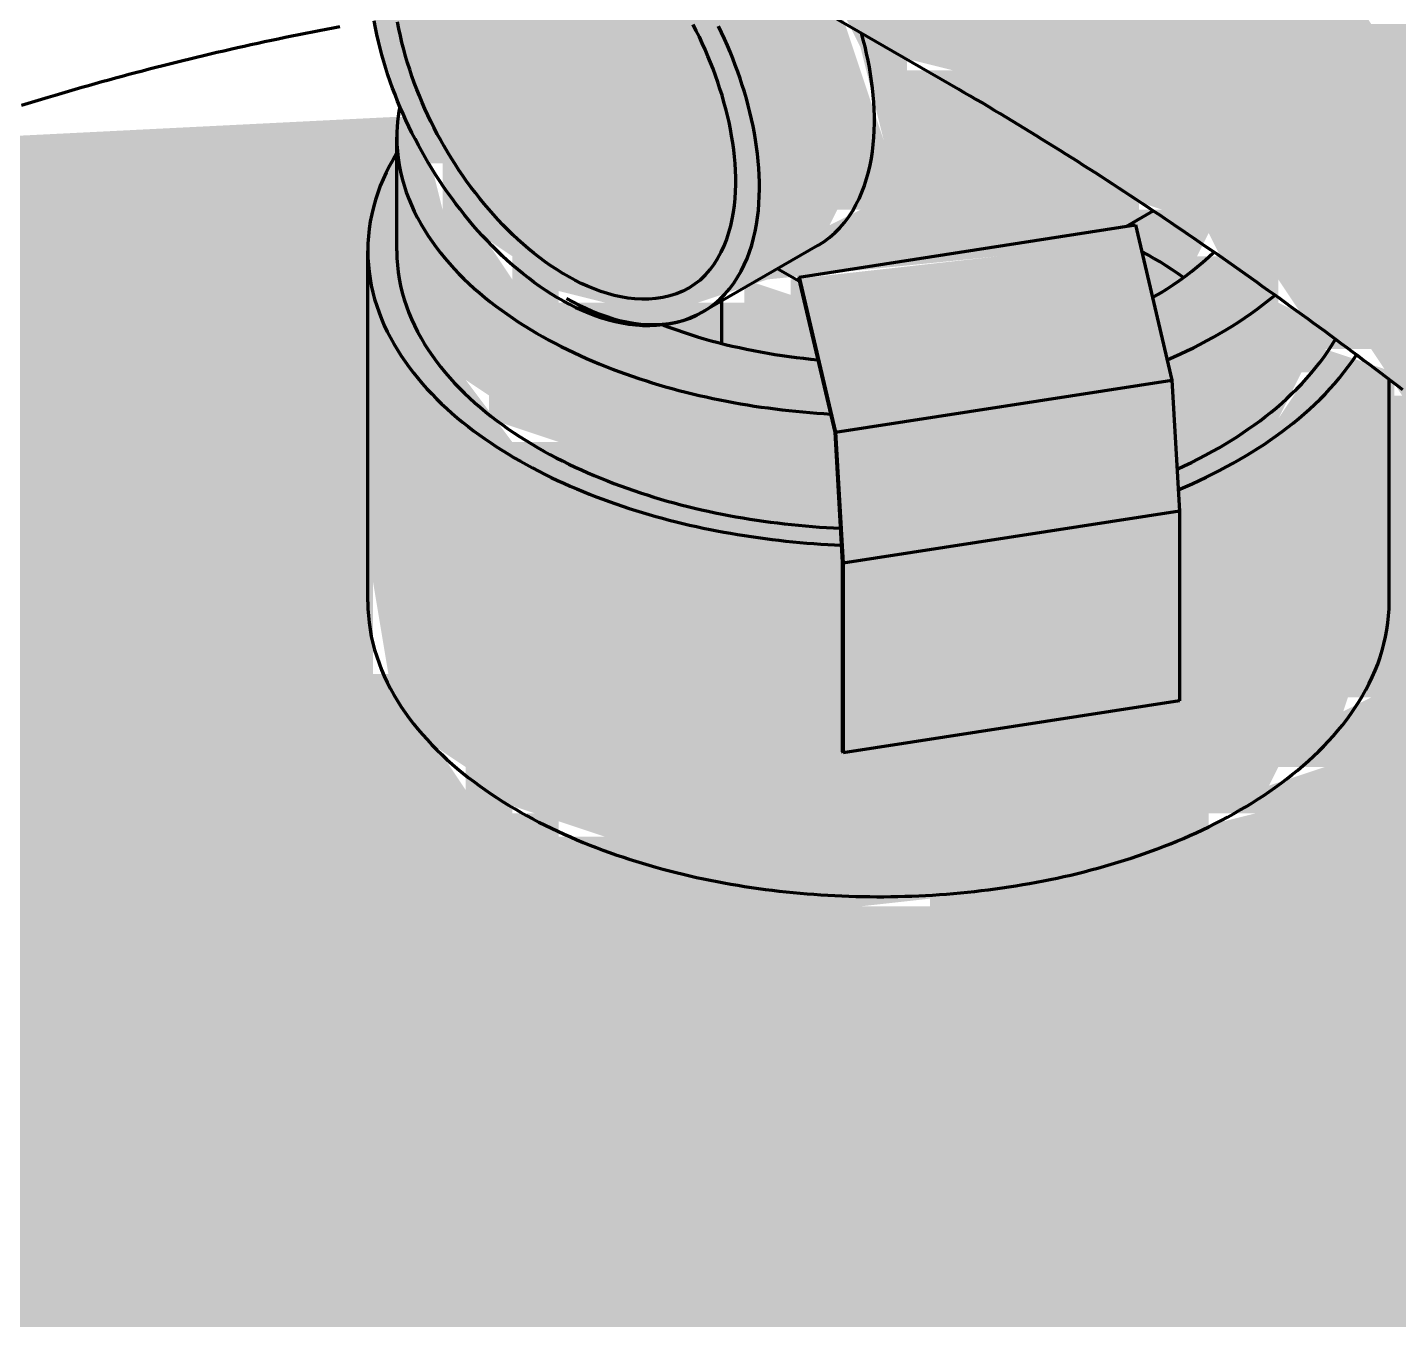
# Model space of a CAD drawing. Header units: millimetres. Extents: x 0 to 420, y 0 to 297.
# Drawn here: x 226.53 to 232.44, y 227.09 to 232.65 of the extents above; entities that cross this region are included whole.
import ezdxf

# ---------------------------------------------------------------- set-up
doc = ezdxf.new("R2010")
doc.units = ezdxf.units.MM
doc.layers.add('01-VISIBLE', color=7, linetype='CONTINUOUS', lineweight=70)
doc.layers.add('13-GRAFICA', color=30, linetype='CONTINUOUS', lineweight=18)

msp = doc.modelspace()

# ---------------------------------------------------------------- hatches: boundary and pattern name
at = {"layer": '13-GRAFICA', "true_color": 0xb21820}
h = msp.add_hatch(color=7, dxfattribs=at)
h.dxf.hatch_style = 1
h.paths.add_polyline_path([(222.2185, 228.7682), (222.2185, 233.9682), (222.1185, 233.9682), (222.1185, 234.6682), (222.0185, 234.6682), (222.0185, 234.9682), (221.8185, 235.0682), (221.7185, 235.4682), (221.4185, 235.6682), (221.4185, 235.8682), (221.2185, 235.9682), (221.2185, 236.1682), (220.9185, 236.3682), (220.8185, 236.7682), (220.6185, 236.8682), (220.6185, 237.0682), (220.5185, 237.0682), (220.5185, 237.2682), (220.4185, 237.2682), (220.4185, 237.6682), (220.3185, 237.6682), (220.3185, 237.9682), (220.4185, 237.9682), (220.5185, 238.3682), (220.6185, 238.3682), (220.8185, 238.6682), (221.2185, 238.6682), (221.2185, 238.7682), (222.0185, 238.6682), (222.0185, 238.5682), (222.2185, 238.5682), (222.2185, 238.4682), (222.5185, 238.4682), (222.5185, 238.3682), (222.7185, 238.3682), (222.7185, 238.2682), (222.9185, 238.2682), (222.9185, 238.1682), (223.1185, 238.1682), (223.1185, 238.0682), (223.7185, 237.8682), (223.8185, 237.6682), (224.2185, 237.5682), (224.3185, 237.3682), (224.9185, 237.1682), (225.0185, 236.9682), (225.6185, 236.7682), (225.7185, 236.5682), (226.1185, 236.4682), (226.2185, 236.2682), (226.8185, 236.0682), (226.9185, 235.8682), (227.1185, 235.8682), (227.1185, 235.7682), (227.5185, 235.6682), (227.6185, 235.4682), (228.2185, 235.2682), (228.3185, 235.0682), (228.7185, 234.9682), (228.8185, 234.7682), (229.4185, 234.5682), (229.5185, 234.3682), (229.7185, 234.3682), (229.7185, 234.2682), (230.1185, 234.1682), (230.2185, 233.9682), (230.8185, 233.7682), (230.9185, 233.5682), (231.3185, 233.4682), (231.4185, 233.2682), (231.6185, 233.2682), (231.7185, 233.0682), (232.1185, 232.9682), (232.3185, 232.6682), (232.5185, 232.6682), (232.6185, 232.4682), (232.8185, 232.4682), (233.0185, 232.1682), (233.2185, 232.1682), (233.4185, 231.8682), (233.6185, 231.8682), (234.0185, 231.3682), (234.2185, 231.3682), (234.8185, 230.6682), (235.0185, 230.6682), (235.0185, 230.5682), (235.8185, 229.8682), (235.8185, 229.6682), (236.4185, 229.1682), (236.4185, 228.9682), (236.8185, 228.6682), (236.8185, 228.4682), (237.0185, 228.3682), (237.0185, 228.1682), (237.2185, 228.0682), (237.2185, 227.8682), (237.3185, 227.8682), (237.3185, 227.7682), (237.5185, 227.6682), (237.5185, 227.4682), (237.7185, 227.3682), (237.7185, 227.1682), (237.8185, 227.1682), (237.8185, 226.9682), (237.9185, 226.9682), (237.9185, 226.7682), (238.0185, 226.7682), (238.1185, 225.7682), (238.2185, 225.7682), (238.2185, 215.5682), (237.9185, 215.3682), (237.9185, 213.1682), (237.5185, 213.0682), (237.4185, 212.8682), (237.0185, 212.7682), (237.0185, 212.6682), (236.7185, 212.5682), (236.7185, 212.4682), (236.4185, 212.4682), (236.4185, 215.0682), (236.6185, 215.1682), (236.6185, 215.3682), (236.7185, 215.3682), (236.8185, 215.6682), (236.9185, 215.6682), (236.9185, 225.9682), (236.8185, 225.9682), (236.8185, 226.2682), (236.7185, 226.2682), (236.5185, 226.8682), (236.4185, 226.8682), (236.3185, 227.1682), (236.0185, 227.3682), (236.0185, 227.5682), (235.9185, 227.5682), (235.8185, 227.8682), (235.5185, 228.0682), (235.5185, 228.2682), (235.1185, 228.5682), (235.1185, 228.7682), (235.0185, 228.7682), (233.9185, 229.9682), (233.7185, 229.9682), (233.2185, 230.5682), (233.0185, 230.5682), (232.7185, 230.9682), (232.5185, 230.9682), (232.3185, 231.2682), (232.1185, 231.2682), (231.9185, 231.5682), (231.7185, 231.5682), (231.6185, 231.7682), (231.4185, 231.7682), (231.4185, 231.8682), (231.1185, 231.9682), (231.0185, 232.1682), (230.8185, 232.1682), (230.8185, 232.2682), (230.6185, 232.2682), (230.5185, 232.4682), (230.1185, 232.5682), (230.0185, 232.7682), (229.4185, 232.9682), (229.3185, 233.1682), (228.7185, 233.3682), (228.6185, 233.5682), (228.4185, 233.5682), (228.4185, 233.6682), (228.2185, 233.6682), (228.1185, 233.8682), (227.5185, 234.0682), (227.4185, 234.2682), (226.8185, 234.4682), (226.7185, 234.6682), (226.1185, 234.8682), (226.0185, 235.0682), (225.8185, 235.0682), (225.8185, 235.1682), (225.6185, 235.1682), (225.5185, 235.3682), (224.9185, 235.5682), (224.8185, 235.7682), (224.2185, 235.9682), (224.1185, 236.1682), (223.5185, 236.3682), (223.4185, 236.5682), (223.0185, 236.6682), (222.9185, 236.8682), (222.7185, 236.8682), (222.7185, 236.9682), (222.5185, 236.9682), (222.5185, 237.0682), (221.9185, 237.2682), (221.9185, 237.1682), (222.1185, 237.0682), (222.1185, 236.8682), (222.4185, 236.6682), (222.4185, 236.4682), (222.6185, 236.3682), (222.6185, 236.1682), (222.9185, 235.9682), (222.9185, 235.7682), (223.0185, 235.7682), (223.0185, 235.5682), (223.1185, 235.5682), (223.1185, 235.3682), (223.2185, 235.3682), (223.2185, 235.0682), (223.3185, 235.0682), (223.3185, 234.6682), (223.4185, 234.6682), (223.4185, 229.7682), (223.3185, 229.7682), (222.7185, 229.0682), (222.5185, 229.0682), (222.3185, 228.7682)])
at = {"layer": '13-GRAFICA', "true_color": 0xffffff}
h = msp.add_hatch(color=7, dxfattribs=at)
h.dxf.hatch_style = 1
h.paths.add_polyline_path([(228.0185, 232.6682), (228.0185, 233.2682), (228.1185, 233.2682), (228.3185, 233.5682), (228.6185, 233.5682), (228.7185, 233.3682), (228.9185, 233.3682), (228.9185, 233.2682), (229.3185, 233.1682), (229.4185, 232.9682), (230.0185, 232.7682), (230.2185, 232.1682), (230.1185, 232.1682), (230.1185, 231.8682), (230.0185, 231.8682), (229.9185, 231.6682), (229.7185, 231.6682), (229.7185, 231.5682), (229.4185, 231.4682), (229.4185, 231.3682), (229.0185, 231.3682), (229.0185, 231.4682), (228.6185, 231.5682), (228.6185, 231.6682), (228.3185, 231.8682), (228.3185, 232.0682), (228.2185, 232.0682)])
at = {"layer": '13-GRAFICA', "true_color": 0xcba23e}
h = msp.add_hatch(color=7, dxfattribs=at)
h.dxf.hatch_style = 1
h.paths.add_polyline_path([(230.1185, 232.1682), (230.2185, 232.1682), (230.1185, 232.5682), (230.3185, 232.5682), (230.3185, 232.4682), (230.5185, 232.4682), (230.6185, 232.2682), (230.8185, 232.2682), (230.8185, 232.1682), (231.0185, 232.1682), (231.1185, 231.9682), (231.3185, 231.9682), (231.3185, 231.7682), (230.7185, 231.7682), (230.7185, 231.6682), (229.7185, 231.5682), (229.7185, 231.6682), (229.9185, 231.6682), (229.9185, 231.7682), (230.1185, 231.8682)])
at = {"layer": '13-GRAFICA', "true_color": 0xb21820}
h = msp.add_hatch(color=7, dxfattribs=at)
h.dxf.hatch_style = 1
h.paths.add_polyline_path([(221.1185, 227.5682), (221.6185, 227.9682), (221.6185, 228.1682), (221.7185, 228.1682), (222.5185, 229.0682), (222.7185, 229.0682), (222.7185, 229.1682), (222.8185, 229.1682), (223.7185, 230.1682), (223.9185, 230.1682), (225.0185, 231.3682), (225.2185, 231.3682), (225.8185, 232.0682), (226.1185, 232.0682), (226.1185, 232.1682), (228.1185, 232.2682), (228.1185, 231.9682), (228.0185, 231.9682), (228.0185, 229.8682), (228.1185, 229.8682), (228.1185, 229.6682), (228.2185, 229.6682), (228.4185, 229.3682), (228.6185, 229.3682), (228.6185, 229.2682), (228.8185, 229.2682), (228.8185, 229.1682), (229.0185, 229.1682), (229.0185, 229.0682), (229.3185, 229.0682), (229.3185, 228.9682), (230.1185, 228.9682), (230.1185, 228.8682), (230.4185, 228.8682), (230.4185, 228.9682), (231.0185, 228.9682), (231.0185, 229.0682), (231.4185, 229.0682), (231.4185, 229.1682), (231.8185, 229.2682), (231.8185, 229.3682), (232.1185, 229.4682), (232.1185, 229.6682), (232.3185, 229.7682), (232.3185, 230.0682), (232.4185, 230.0682), (232.4185, 231.0682), (232.5185, 231.0682), (232.5185, 230.9682), (232.7185, 230.9682), (233.0185, 230.5682), (233.2185, 230.5682), (233.7185, 229.9682), (233.9185, 229.9682), (233.9185, 229.8682), (235.1185, 228.7682), (235.1185, 228.5682), (235.2185, 228.5682), (235.2185, 228.4682), (235.5185, 228.2682), (235.5185, 228.0682), (235.8185, 227.8682), (235.8185, 227.6682), (235.9185, 227.6682), (236.0185, 227.3682), (236.3185, 227.1682), (236.3185, 226.9682), (236.5185, 226.8682), (236.5185, 226.6682), (236.6185, 226.6682), (236.6185, 226.4682), (236.7185, 226.4682), (236.7185, 226.2682), (236.8185, 226.2682), (236.8185, 225.9682), (236.9185, 225.9682), (236.9185, 221.1682), (236.6185, 221.0682), (236.6185, 220.9682), (236.3185, 220.9682), (236.3185, 220.8682), (236.1185, 220.8682), (236.1185, 220.7682), (235.9185, 220.7682), (235.9185, 220.6682), (235.7185, 220.6682), (235.7185, 220.5682), (235.4185, 220.5682), (235.4185, 220.4682), (235.2185, 220.4682), (235.2185, 220.3682), (234.5185, 220.2682), (234.5185, 220.1682), (234.2185, 220.1682), (234.2185, 220.0682), (233.8185, 220.0682), (233.8185, 219.9682), (233.4185, 219.9682), (233.4185, 219.8682), (233.0185, 219.8682), (233.0185, 219.7682), (231.1185, 219.6682), (231.1185, 219.5682), (228.1185, 219.6682), (228.1185, 219.7682), (226.5185, 219.9682), (226.5185, 220.0682), (226.1185, 220.0682), (226.1185, 220.1682), (225.8185, 220.1682), (225.8185, 220.2682), (224.9185, 220.4682), (224.9185, 220.5682), (224.4185, 220.6682), (224.4185, 220.7682), (223.8185, 220.9682), (223.7185, 221.1682), (223.1185, 221.3682), (223.0185, 221.5682), (222.6185, 221.6682), (222.6185, 221.7682), (221.4185, 222.8682), (221.4185, 223.0682), (221.2185, 223.1682), (221.2185, 223.3682), (221.1185, 223.3682), (221.1185, 223.5682), (221.0185, 223.5682), (221.0185, 223.7682), (220.9185, 223.7682), (220.9185, 223.9682), (220.8185, 223.9682), (220.8185, 224.1682), (220.7185, 224.1682), (220.7185, 224.3682), (220.6185, 224.3682), (220.6185, 224.7682), (220.5185, 224.7682), (220.5185, 226.1682), (220.6185, 226.1682), (220.6185, 226.4682), (220.7185, 226.4682), (220.8185, 227.1682), (221.0185, 227.2682)])
at = {"layer": '13-GRAFICA', "true_color": 0xcba23e}
h = msp.add_hatch(color=7, dxfattribs=at)
h.dxf.hatch_style = 1
h.paths.add_polyline_path([(228.5185, 231.0682), (228.2185, 231.2682), (228.2185, 231.4682), (228.1185, 231.4682), (228.1185, 232.2682), (228.2185, 232.2682), (228.3185, 231.8682), (228.4185, 231.8682), (228.6185, 231.5682), (228.8185, 231.5682), (228.8185, 231.4682), (229.0185, 231.4682), (229.0185, 231.3682), (229.4185, 231.3682), (229.4185, 231.2682), (229.9185, 231.2682), (229.9185, 231.0682), (230.0185, 231.0682), (230.0185, 230.4682), (229.8185, 230.4682), (229.8185, 230.5682), (229.3185, 230.5682), (229.3185, 230.6682), (229.0185, 230.6682), (229.0185, 230.7682), (228.8185, 230.7682), (228.8185, 230.8682), (228.5185, 230.9682)])
at = {"layer": '13-GRAFICA', "true_color": 0xb21820}
h = msp.add_hatch(color=7, dxfattribs=at)
h.dxf.hatch_style = 1
h.paths.add_polyline_path([(228.0185, 231.9682), (228.1185, 231.9682), (228.1185, 231.4682), (228.2185, 231.4682), (228.2185, 231.2682), (228.3185, 231.2682), (228.6185, 230.8682), (228.8185, 230.8682), (228.8185, 230.7682), (229.0185, 230.7682), (229.0185, 230.6682), (229.3185, 230.6682), (229.3185, 230.5682), (229.8185, 230.5682), (229.8185, 230.4682), (230.0185, 230.4682), (230.0185, 229.5682), (230.6185, 229.5682), (230.6185, 229.6682), (231.3185, 229.6682), (231.3185, 229.7682), (231.5185, 229.7682), (231.5185, 230.7682), (231.6185, 230.7682), (231.7185, 230.9682), (231.9185, 230.9682), (232.1185, 231.2682), (232.4185, 231.1682), (232.4185, 230.0682), (232.3185, 230.0682), (232.3185, 229.7682), (232.2185, 229.7682), (232.1185, 229.4682), (231.9185, 229.4682), (231.8185, 229.2682), (231.6185, 229.2682), (231.6185, 229.1682), (231.4185, 229.1682), (231.4185, 229.0682), (231.0185, 229.0682), (231.0185, 228.9682), (230.1185, 228.8682), (230.1185, 228.9682), (229.3185, 228.9682), (229.3185, 229.0682), (229.0185, 229.0682), (229.0185, 229.1682), (228.4185, 229.3682), (228.4185, 229.4682), (228.1185, 229.6682), (228.0185, 230.2682)])
h = msp.add_hatch(color=7, dxfattribs=at)
h.dxf.hatch_style = 1
h.paths.add_polyline_path([(231.6185, 231.7682), (231.5185, 231.5682), (231.3185, 231.5682), (231.3185, 231.8682), (231.4185, 231.8682), (231.4185, 231.7682)])
at = {"layer": '13-GRAFICA', "true_color": 0xc81e2d}
h = msp.add_hatch(color=7, dxfattribs=at)
h.dxf.hatch_style = 1
h.paths.add_polyline_path([(230.0185, 229.5682), (230.0185, 231.0682), (229.9185, 231.0682), (229.9185, 231.4682), (229.8185, 231.4682), (229.8185, 231.5682), (230.7185, 231.6682), (230.7185, 231.7682), (231.3185, 231.7682), (231.3185, 231.5682), (231.4185, 231.5682), (231.4185, 230.9682), (231.5185, 230.9682), (231.5185, 229.7682), (231.3185, 229.7682), (231.3185, 229.6682), (230.6185, 229.6682), (230.6185, 229.5682)])
at = {"layer": '13-GRAFICA', "true_color": 0xcba23e}
h = msp.add_hatch(color=7, dxfattribs=at)
h.dxf.hatch_style = 1
h.paths.add_polyline_path([(231.4185, 231.5682), (231.5185, 231.5682), (231.5185, 231.6682), (231.7185, 231.6682), (231.7185, 231.5682), (231.9185, 231.5682), (231.9185, 231.4682), (232.1185, 231.3682), (232.1185, 231.1682), (232.0185, 231.1682), (231.9185, 230.9682), (231.7185, 230.9682), (231.6185, 230.7682), (231.5185, 230.7682), (231.5185, 230.9682), (231.4185, 230.9682)])
at = {"layer": '13-GRAFICA', "true_color": 0xb21820}
h = msp.add_hatch(color=7, dxfattribs=at)
h.dxf.hatch_style = 1
h.paths.add_polyline_path([(229.6185, 231.4682), (229.6185, 231.5682), (229.9185, 231.4682), (229.9185, 231.2682), (229.4185, 231.2682), (229.4185, 231.4682)])

# ---------------------------------------------------------------- linework, layer by layer
at = {"layer": '01-VISIBLE'}
for p, q in [((222.8536, 236.8263), (230.5399, 232.3886)), ((228.1212, 231.6906), (228.1212, 232.1805)), ((231.2637, 231.7966), (231.38, 231.8637)), ((229.8539, 231.5785), (231.3028, 231.8026)), ((231.3028, 231.8026), (231.4604, 231.1345)), ((227.9962, 230.1801), (227.9962, 231.6906)), ((229.9352, 231.7141), (229.4402, 231.4283)), ((229.7625, 231.6144), (229.8558, 231.5605)), ((229.8525, 231.5748), (229.8539, 231.5785)), ((230.0092, 230.9104), (229.8525, 231.5748)), ((229.8539, 231.5785), (230.0115, 230.9104)), ((229.5212, 231.2923), (229.5212, 231.4751)), ((230.0115, 230.9104), (231.4604, 231.1345)), ((231.4604, 231.1345), (231.493, 230.5702)), ((232.3962, 230.1801), (232.3962, 231.1376)), ((230.0416, 230.3508), (230.0092, 230.9104)), ((230.0115, 230.9104), (230.0441, 230.3461)), ((231.493, 230.5702), (230.0441, 230.3461)), ((231.493, 230.5702), (231.493, 229.7529)), ((230.0416, 229.5343), (230.0416, 230.3508)), ((230.0441, 230.3461), (230.0441, 229.5287)), ((231.493, 229.7529), (230.0441, 229.5287)), ((230.0441, 229.5287), (230.0416, 229.5343))]:
    msp.add_line(p, q, dxfattribs=at)
for points in [[(229.4402, 231.4283), (229.4137, 231.4142), (229.3863, 231.402), (229.3582, 231.3917), (229.3294, 231.3832), (229.3001, 231.3767), (229.2704, 231.372), (229.2406, 231.3692), (229.2106, 231.368), (229.1806, 231.3686), (229.1506, 231.3707), (229.1209, 231.3742), (229.0913, 231.3792), (229.0619, 231.3855), (229.0329, 231.393), (229.0041, 231.4017), (228.9758, 231.4114), (228.9477, 231.4222), (228.9201, 231.4339), (228.8928, 231.4464), (228.866, 231.4598), (228.8395, 231.474), (228.8135, 231.4889), (228.7879, 231.5045), (228.7626, 231.5207), (228.7378, 231.5376), (228.7134, 231.555), (228.6893, 231.573), (228.6657, 231.5915), (228.6425, 231.6105), (228.6196, 231.6299), (228.5972, 231.6499), (228.5751, 231.6702), (228.5535, 231.691), (228.5322, 231.7121), (228.5113, 231.7337), (228.4908, 231.7556), (228.4706, 231.7778), (228.4509, 231.8004), (228.4315, 231.8233), (228.4125, 231.8465), (228.3939, 231.8701), (228.3756, 231.8939), (228.3577, 231.918), (228.3402, 231.9424), (228.3231, 231.967), (228.3064, 231.9919), (228.29, 232.0171), (228.274, 232.0425), (228.2584, 232.0681), (228.2433, 232.094), (228.2284, 232.1201), (228.214, 232.1464), (228.2, 232.173), (228.1864, 232.1997), (228.1732, 232.2267), (228.1604, 232.2538), (228.1481, 232.2811), (228.1361, 232.3087), (228.1246, 232.3364), (228.1136, 232.3643), (228.1029, 232.3924), (228.0928, 232.4206), (228.0831, 232.449), (228.0739, 232.4776), (228.0652, 232.5063), (228.057, 232.5352), (228.0493, 232.5642), (228.0422, 232.5933), (228.0356, 232.6226), (228.0296, 232.652), (228.0241, 232.6815)], [(229.3802, 231.5322), (229.3534, 231.5182), (229.3255, 231.5066), (229.2967, 231.4973), (229.2673, 231.4904), (229.2374, 231.4857), (229.2073, 231.4833), (229.1771, 231.4829), (229.1469, 231.4844), (229.1168, 231.4878), (229.087, 231.4928), (229.0575, 231.4993), (229.0283, 231.5073), (228.9995, 231.5165), (228.9712, 231.527), (228.9432, 231.5386), (228.9157, 231.5512), (228.8887, 231.5647), (228.8621, 231.5791), (228.836, 231.5943), (228.8103, 231.6103), (228.7851, 231.627), (228.7604, 231.6444), (228.7361, 231.6624), (228.7122, 231.681), (228.6888, 231.7001), (228.6658, 231.7198), (228.6433, 231.74), (228.6212, 231.7606), (228.5996, 231.7817), (228.5783, 231.8033), (228.5575, 231.8252), (228.5371, 231.8475), (228.5172, 231.8703), (228.4976, 231.8933), (228.4785, 231.9167), (228.4598, 231.9405), (228.4415, 231.9646), (228.4236, 231.989), (228.4062, 232.0137), (228.3891, 232.0386), (228.3725, 232.0639), (228.3563, 232.0895), (228.3405, 232.1153), (228.3252, 232.1413), (228.3103, 232.1676), (228.2958, 232.1942), (228.2818, 232.221), (228.2683, 232.248), (228.2551, 232.2752), (228.2425, 232.3027), (228.2303, 232.3304), (228.2186, 232.3583), (228.2074, 232.3864), (228.1966, 232.4146), (228.1864, 232.4431), (228.1768, 232.4717), (228.1676, 232.5006), (228.159, 232.5296), (228.151, 232.5587), (228.1435, 232.588), (228.1367, 232.6175), (228.1305, 232.6471), (228.1249, 232.6768)], [(229.3802, 231.5322), (229.4054, 231.5484), (229.429, 231.567), (229.4508, 231.5876), (229.4706, 231.6101), (229.4886, 231.6341), (229.5047, 231.6594), (229.5189, 231.6858), (229.5314, 231.7131), (229.5423, 231.741), (229.5516, 231.7696), (229.5595, 231.7985), (229.566, 231.8278), (229.5713, 231.8573), (229.5753, 231.887), (229.5783, 231.9169), (229.5801, 231.9468), (229.581, 231.9768), (229.581, 232.0068), (229.5801, 232.0368), (229.5783, 232.0668), (229.5758, 232.0967), (229.5725, 232.1265), (229.5685, 232.1562), (229.5637, 232.1858), (229.5584, 232.2153), (229.5523, 232.2447), (229.5457, 232.274), (229.5385, 232.3031), (229.5307, 232.3321), (229.5223, 232.3609), (229.5134, 232.3895), (229.504, 232.418), (229.4941, 232.4463), (229.4837, 232.4745), (229.4728, 232.5024), (229.4614, 232.5302), (229.4495, 232.5577), (229.4372, 232.5851), (229.4245, 232.6122), (229.4113, 232.6392), (229.3976, 232.6659)], [(227.876, 232.6558), (227.8465, 232.6502), (227.8169, 232.6446), (227.7874, 232.6389), (227.7579, 232.6332), (227.7284, 232.6273), (227.6989, 232.6214), (227.6695, 232.6154), (227.64, 232.6094), (227.6106, 232.6033), (227.5812, 232.5971), (227.5518, 232.5908), (227.5224, 232.5845), (227.493, 232.5781), (227.4636, 232.5716), (227.4343, 232.565), (227.405, 232.5584), (227.3757, 232.5517), (227.3464, 232.5449), (227.3171, 232.5381), (227.2879, 232.5311), (227.2586, 232.5241), (227.2294, 232.5171), (227.2002, 232.5099), (227.171, 232.5027), (227.1418, 232.4954), (227.1127, 232.4881), (227.0836, 232.4806), (227.0544, 232.4731), (227.0253, 232.4656), (226.9963, 232.4579), (226.9672, 232.4502), (226.9382, 232.4424), (226.9092, 232.4345), (226.8802, 232.4266), (226.8512, 232.4186), (226.8222, 232.4105), (226.7933, 232.4023), (226.7644, 232.3941), (226.7355, 232.3858), (226.7066, 232.3774), (226.6778, 232.3689), (226.6489, 232.3604), (226.6201, 232.3518), (226.5913, 232.3431), (226.5626, 232.3344), (226.5338, 232.3256), (226.5051, 232.3167)], [(229.4402, 231.4283), (229.4659, 231.4445), (229.4904, 231.4627), (229.5133, 231.4826), (229.5348, 231.5042), (229.5546, 231.5273), (229.5729, 231.5516), (229.5895, 231.5771), (229.6046, 231.6035), (229.6181, 231.6307), (229.6302, 231.6587), (229.6408, 231.6872), (229.6502, 231.7161), (229.6582, 231.7455), (229.665, 231.7751), (229.6706, 231.805), (229.6752, 231.8351), (229.6787, 231.8654), (229.6812, 231.8957), (229.6828, 231.9261), (229.6835, 231.9565), (229.6834, 231.9869), (229.6824, 232.0173), (229.6807, 232.0477), (229.6782, 232.078), (229.675, 232.1083), (229.6712, 232.1385), (229.6666, 232.1686), (229.6615, 232.1986), (229.6557, 232.2284), (229.6494, 232.2582), (229.6425, 232.2878), (229.635, 232.3173), (229.627, 232.3467), (229.6185, 232.3759), (229.6095, 232.405), (229.6, 232.4339), (229.59, 232.4626), (229.5795, 232.4912), (229.5686, 232.5196), (229.5572, 232.5478), (229.5454, 232.5758), (229.5331, 232.6037), (229.5204, 232.6313), (229.5073, 232.6588)], [(229.9352, 231.7141), (229.9608, 231.7302), (229.9852, 231.7483), (230.0081, 231.7682), (230.0295, 231.7897), (230.0493, 231.8127), (230.0675, 231.8369), (230.0841, 231.8623), (230.0992, 231.8886), (230.1127, 231.9157), (230.1248, 231.9435), (230.1355, 231.9719), (230.1448, 232.0008), (230.1528, 232.03), (230.1597, 232.0596), (230.1654, 232.0894), (230.17, 232.1194), (230.1735, 232.1495), (230.1761, 232.1797), (230.1777, 232.21), (230.1785, 232.2403), (230.1784, 232.2706), (230.1775, 232.301), (230.1758, 232.3312), (230.1734, 232.3615), (230.1703, 232.3916), (230.1665, 232.4217), (230.162, 232.4517), (230.157, 232.4816), (230.1513, 232.5114), (230.145, 232.5411), (230.1382, 232.5707), (230.1308, 232.6001), (230.1229, 232.6294)], [(230.5399, 232.3886), (230.5658, 232.3736), (230.5918, 232.3585), (230.6177, 232.3433), (230.6436, 232.3281), (230.6694, 232.3128), (230.6952, 232.2974), (230.721, 232.282), (230.7468, 232.2666), (230.7725, 232.251), (230.7981, 232.2355), (230.8238, 232.2198), (230.8494, 232.2042), (230.875, 232.1884), (230.9005, 232.1726), (230.926, 232.1568), (230.9515, 232.1409), (230.9769, 232.125), (231.0024, 232.109), (231.0278, 232.0929), (231.0531, 232.0769), (231.0784, 232.0607), (231.1037, 232.0446), (231.129, 232.0283), (231.1542, 232.0121), (231.1794, 231.9958), (231.2046, 231.9794), (231.2298, 231.963), (231.2549, 231.9465), (231.28, 231.9301), (231.3051, 231.9135), (231.3301, 231.8969), (231.3551, 231.8803), (231.3801, 231.8637), (231.405, 231.847), (231.43, 231.8302), (231.4549, 231.8134), (231.4797, 231.7966), (231.5046, 231.7798), (231.5294, 231.7629), (231.5542, 231.7459), (231.579, 231.7289), (231.6037, 231.7119), (231.6284, 231.6949), (231.6531, 231.6778), (231.6778, 231.6606), (231.7024, 231.6435), (231.727, 231.6263), (231.7516, 231.609), (231.7762, 231.5917), (231.8007, 231.5744), (231.8252, 231.5571), (231.8497, 231.5397), (231.8741, 231.5222), (231.8986, 231.5048), (231.923, 231.4873), (231.9473, 231.4698), (231.9717, 231.4522), (231.996, 231.4346), (232.0203, 231.417), (232.0446, 231.3993), (232.0689, 231.3816), (232.0931, 231.3639), (232.1173, 231.3461), (232.1415, 231.3283), (232.1656, 231.3105), (232.1898, 231.2926), (232.2139, 231.2747), (232.238, 231.2568), (232.262, 231.2388), (232.2861, 231.2208), (232.3101, 231.2028), (232.3341, 231.1847), (232.358, 231.1666), (232.382, 231.1485), (232.4059, 231.1303), (232.4298, 231.1121), (232.4536, 231.0939)], [(228.1341, 232.3136), (228.1302, 232.2916), (228.127, 232.2695), (228.1244, 232.2473), (228.1227, 232.2251), (228.1216, 232.2028), (228.1212, 232.1805)], [(228.1212, 232.1805), (228.1219, 232.1504), (228.1238, 232.1203), (228.1271, 232.0903), (228.1316, 232.0605), (228.1374, 232.031), (228.1445, 232.0017), (228.1527, 231.9727), (228.1621, 231.944), (228.1725, 231.9157), (228.1841, 231.8879), (228.1966, 231.8605), (228.2101, 231.8336), (228.2246, 231.8071), (228.2399, 231.7811), (228.2561, 231.7557), (228.273, 231.7308), (228.2907, 231.7063), (228.309, 231.6824), (228.3281, 231.6591), (228.3477, 231.6362), (228.368, 231.6139), (228.3888, 231.5921), (228.4101, 231.5708), (228.4319, 231.55), (228.4542, 231.5296), (228.4769, 231.5098), (228.5, 231.4905), (228.5235, 231.4716), (228.5474, 231.4532), (228.5716, 231.4353), (228.5961, 231.4178), (228.621, 231.4007), (228.6461, 231.3841), (228.6716, 231.3679), (228.6972, 231.3521), (228.7232, 231.3368), (228.7493, 231.3218), (228.7757, 231.3072), (228.8023, 231.2931), (228.8291, 231.2793), (228.8561, 231.2659), (228.8833, 231.2528), (228.9107, 231.2401), (228.9382, 231.2278), (228.9658, 231.2158), (228.9936, 231.2042), (229.0216, 231.1929), (229.0497, 231.182), (229.0779, 231.1714), (229.1062, 231.1611), (229.1347, 231.1511), (229.1632, 231.1415), (229.1919, 231.1322), (229.2207, 231.1232), (229.2495, 231.1145), (229.2785, 231.1061), (229.3075, 231.0979), (229.3366, 231.0901), (229.3658, 231.0826), (229.3951, 231.0754), (229.4244, 231.0685), (229.4538, 231.0618), (229.4833, 231.0554), (229.5128, 231.0494), (229.5424, 231.0435), (229.572, 231.038), (229.6017, 231.0327), (229.6314, 231.0277), (229.6612, 231.023), (229.691, 231.0186), (229.7208, 231.0144), (229.7507, 231.0104), (229.7806, 231.0068), (229.8106, 231.0034), (229.8406, 231.0002), (229.8706, 230.9974), (229.9006, 230.9947), (229.9307, 230.9924), (229.9607, 230.9902), (229.9908, 230.9884)], [(228.1212, 232.1127), (228.1051, 232.0852), (228.0899, 232.0572), (228.0756, 232.0288), (228.0624, 231.9998), (228.0502, 231.9704), (228.0392, 231.9405), (228.0293, 231.9102), (228.0207, 231.8796), (228.0133, 231.8486), (228.0072, 231.8174), (228.0024, 231.7859), (227.999, 231.7542), (227.9969, 231.7224), (227.9962, 231.6906)], [(227.9962, 231.6906), (227.9968, 231.6606), (227.9987, 231.6305), (228.0017, 231.6006), (228.006, 231.5709), (228.0115, 231.5413), (228.0181, 231.512), (228.0258, 231.4829), (228.0347, 231.4542), (228.0446, 231.4258), (228.0555, 231.3978), (228.0674, 231.3702), (228.0802, 231.343), (228.0939, 231.3163), (228.1085, 231.29), (228.1239, 231.2642), (228.1401, 231.2388), (228.157, 231.214), (228.1746, 231.1896), (228.1929, 231.1657), (228.2118, 231.1423), (228.2312, 231.1194), (228.2513, 231.097), (228.2718, 231.0751), (228.2929, 231.0536), (228.3144, 231.0326), (228.3364, 231.0121), (228.3588, 230.9921), (228.3816, 230.9725), (228.4048, 230.9533), (228.4283, 230.9346), (228.4522, 230.9164), (228.4764, 230.8985), (228.5009, 230.8811), (228.5257, 230.8641), (228.5508, 230.8475), (228.5761, 230.8313), (228.6017, 230.8155), (228.6275, 230.8001), (228.6535, 230.785), (228.6798, 230.7704), (228.7062, 230.7561), (228.7329, 230.7422), (228.7597, 230.7286), (228.7867, 230.7154), (228.8139, 230.7025), (228.8412, 230.69), (228.8687, 230.6778), (228.8963, 230.6659), (228.9241, 230.6543), (228.952, 230.6431), (228.98, 230.6322), (229.0081, 230.6216), (229.0364, 230.6113), (229.0647, 230.6013), (229.0932, 230.5916), (229.1217, 230.5822), (229.1504, 230.5731), (229.1791, 230.5643), (229.208, 230.5558), (229.2369, 230.5476), (229.2659, 230.5396), (229.2949, 230.5319), (229.3241, 230.5245), (229.3533, 230.5174), (229.3826, 230.5105), (229.4119, 230.5039), (229.4413, 230.4976), (229.4707, 230.4915), (229.5002, 230.4857), (229.5298, 230.4801), (229.5594, 230.4748), (229.589, 230.4698), (229.6187, 230.465), (229.6484, 230.4605), (229.6782, 230.4562), (229.708, 230.4521), (229.7378, 230.4483), (229.7676, 230.4448), (229.7975, 230.4415), (229.8274, 230.4384), (229.8574, 230.4356), (229.8873, 230.433), (229.9173, 230.4307), (229.9473, 230.4286), (229.9773, 230.4267), (230.0073, 230.4251), (230.0373, 230.4238)], [(228.1212, 231.6906), (228.1219, 231.6603), (228.1239, 231.6301), (228.1272, 231.6), (228.1318, 231.57), (228.1376, 231.5403), (228.1447, 231.5109), (228.153, 231.4817), (228.1625, 231.453), (228.173, 231.4246), (228.1847, 231.3966), (228.1973, 231.3691), (228.211, 231.3421), (228.2256, 231.3155), (228.241, 231.2894), (228.2573, 231.2639), (228.2744, 231.2389), (228.2922, 231.2144), (228.3107, 231.1904), (228.3299, 231.167), (228.3497, 231.1441), (228.3701, 231.1217), (228.3911, 231.0998), (228.4126, 231.0784), (228.4346, 231.0576), (228.457, 231.0372), (228.4799, 231.0174), (228.5032, 230.998), (228.5268, 230.9791), (228.5509, 230.9607), (228.5753, 230.9427), (228.6, 230.9252), (228.625, 230.9081), (228.6503, 230.8915), (228.6759, 230.8753), (228.7018, 230.8595), (228.7279, 230.8441), (228.7542, 230.8292), (228.7808, 230.8146), (228.8076, 230.8004), (228.8345, 230.7866), (228.8617, 230.7732), (228.8891, 230.7602), (228.9166, 230.7475), (228.9443, 230.7352), (228.9721, 230.7233), (229.0001, 230.7117), (229.0282, 230.7004), (229.0565, 230.6895), (229.0849, 230.6789), (229.1134, 230.6687), (229.142, 230.6588), (229.1707, 230.6491), (229.1995, 230.6399), (229.2285, 230.6309), (229.2575, 230.6222), (229.2866, 230.6138), (229.3158, 230.6058), (229.3451, 230.598), (229.3745, 230.5906), (229.4039, 230.5834), (229.4334, 230.5765), (229.463, 230.5699), (229.4926, 230.5636), (229.5223, 230.5576), (229.552, 230.5518), (229.5818, 230.5463), (229.6117, 230.5411), (229.6416, 230.5362), (229.6715, 230.5315), (229.7015, 230.5272), (229.7315, 230.523), (229.7615, 230.5192), (229.7916, 230.5156), (229.8217, 230.5123), (229.8519, 230.5092), (229.882, 230.5064), (229.9122, 230.5039), (229.9424, 230.5016), (229.9727, 230.4996), (230.0029, 230.4978), (230.0331, 230.4963)], [(231.5104, 231.5763), (231.4857, 231.5938), (231.4605, 231.6108), (231.435, 231.6273), (231.4092, 231.6432), (231.383, 231.6586), (231.3566, 231.6735), (231.3298, 231.6879)], [(231.3842, 231.4947), (231.4118, 231.511), (231.4391, 231.5279), (231.4661, 231.5455), (231.4926, 231.5636), (231.5187, 231.5823), (231.5443, 231.6017), (231.5694, 231.6218), (231.594, 231.6425), (231.618, 231.6638), (231.6414, 231.6859)], [(228.8527, 231.4865), (228.8797, 231.4714), (228.9071, 231.4571), (228.935, 231.4437), (228.9632, 231.4312), (228.9919, 231.4197), (229.021, 231.4092), (229.0505, 231.3999), (229.0803, 231.3918), (229.1105, 231.385), (229.1409, 231.3797), (229.1716, 231.3759), (229.2024, 231.3737), (229.2333, 231.3733), (229.2642, 231.3748), (229.2949, 231.3784), (229.3253, 231.384), (229.3552, 231.3917), (229.3845, 231.4017), (229.4129, 231.4139), (229.4402, 231.4283)], [(231.3765, 231.4903), (231.3778, 231.491), (231.379, 231.4917), (231.3803, 231.4924), (231.3816, 231.4932), (231.3829, 231.4939), (231.3842, 231.4947)], [(231.6635, 231.3334), (231.6916, 231.35), (231.7194, 231.367), (231.7469, 231.3845), (231.7742, 231.4025), (231.801, 231.4211), (231.8275, 231.4401), (231.8536, 231.4597), (231.8793, 231.4798), (231.9045, 231.5005)], [(229.2686, 231.3718), (229.2978, 231.3609), (229.3272, 231.3504), (229.3567, 231.3404), (229.3863, 231.3307), (229.4161, 231.3215), (229.446, 231.3127), (229.476, 231.3042), (229.5061, 231.2962), (229.5363, 231.2885), (229.5666, 231.2813), (229.597, 231.2744), (229.6275, 231.2678), (229.658, 231.2617), (229.6886, 231.2559), (229.7193, 231.2505), (229.7501, 231.2454), (229.7809, 231.2407), (229.8118, 231.2363), (229.8427, 231.2323), (229.8736, 231.2286), (229.9046, 231.2253), (229.9356, 231.2223)], [(231.4399, 231.2215), (231.4685, 231.2341), (231.497, 231.2471), (231.5252, 231.2605), (231.5533, 231.2742), (231.5812, 231.2884), (231.6088, 231.303), (231.6363, 231.318), (231.6635, 231.3334)], [(231.6635, 230.8435), (231.6894, 230.8588), (231.7152, 230.8745), (231.7407, 230.8905), (231.7659, 230.9071), (231.7908, 230.924), (231.8154, 230.9414), (231.8397, 230.9593), (231.8636, 230.9776), (231.8872, 230.9963), (231.9104, 231.0156), (231.9332, 231.0353), (231.9556, 231.0555), (231.9775, 231.0762), (231.9989, 231.0974), (232.0198, 231.1191), (232.0402, 231.1413), (232.06, 231.164), (232.0792, 231.1873), (232.0977, 231.211), (232.1155, 231.2353), (232.1326, 231.2602), (232.149, 231.2855), (232.1645, 231.3113)], [(231.7519, 230.7925), (231.7786, 230.8082), (231.8051, 230.8243), (231.8313, 230.8408), (231.8573, 230.8578), (231.883, 230.8752), (231.9084, 230.893), (231.9334, 230.9113), (231.9582, 230.93), (231.9825, 230.9492), (232.0065, 230.9689), (232.0301, 230.989), (232.0533, 231.0096), (232.076, 231.0307), (232.0983, 231.0523), (232.12, 231.0744), (232.1412, 231.0971), (232.1619, 231.1202), (232.1819, 231.1438), (232.2014, 231.168), (232.2201, 231.1927), (232.2382, 231.2179), (232.2555, 231.2437)], [(231.4826, 230.7506), (231.5133, 230.7649), (231.5439, 230.7797), (231.5741, 230.7949), (231.6042, 230.8106), (231.634, 230.8268), (231.6635, 230.8435)], [(231.4877, 230.6623), (231.5178, 230.6752), (231.5478, 230.6884), (231.5775, 230.702), (231.6071, 230.7161), (231.6365, 230.7305), (231.6657, 230.7453), (231.6946, 230.7606), (231.7234, 230.7763), (231.7519, 230.7925)], [(227.9962, 230.1801), (227.9968, 230.15), (227.9987, 230.12), (228.0017, 230.0901), (228.006, 230.0603), (228.0115, 230.0307), (228.0181, 230.0014), (228.0258, 229.9723), (228.0347, 229.9436), (228.0446, 229.9152), (228.0555, 229.8872), (228.0674, 229.8595), (228.0803, 229.8323), (228.094, 229.8056), (228.1086, 229.7793), (228.124, 229.7535), (228.1402, 229.7281), (228.1571, 229.7032), (228.1748, 229.6789), (228.193, 229.655), (228.2119, 229.6316), (228.2314, 229.6087), (228.2515, 229.5862), (228.2721, 229.5643), (228.2931, 229.5428), (228.3147, 229.5219), (228.3367, 229.5013), (228.3591, 229.4813), (228.3819, 229.4617), (228.4051, 229.4425), (228.4287, 229.4238), (228.4526, 229.4056), (228.4768, 229.3877), (228.5013, 229.3703), (228.5261, 229.3533), (228.5512, 229.3367), (228.5765, 229.3205), (228.6021, 229.3047), (228.628, 229.2893), (228.654, 229.2743), (228.6803, 229.2596), (228.7067, 229.2453), (228.7334, 229.2314), (228.7602, 229.2178), (228.7873, 229.2046), (228.8145, 229.1917), (228.8418, 229.1792), (228.8693, 229.167), (228.8969, 229.1551), (228.9247, 229.1436), (228.9526, 229.1323), (228.9806, 229.1214), (229.0088, 229.1108), (229.0371, 229.1005), (229.0654, 229.0906), (229.0939, 229.0809), (229.1225, 229.0715), (229.1512, 229.0624), (229.1799, 229.0536), (229.2088, 229.0451), (229.2377, 229.0368), (229.2667, 229.0289), (229.2958, 229.0212), (229.3249, 229.0138), (229.3542, 229.0066), (229.3834, 228.9998), (229.4128, 228.9932), (229.4422, 228.9869), (229.4717, 228.9808), (229.5012, 228.975), (229.5307, 228.9694), (229.5603, 228.9641), (229.59, 228.9591), (229.6197, 228.9543), (229.6494, 228.9498), (229.6792, 228.9455), (229.709, 228.9415), (229.7388, 228.9377), (229.7687, 228.9341), (229.7986, 228.9308), (229.8285, 228.9278), (229.8585, 228.925), (229.8885, 228.9224), (229.9184, 228.9201), (229.9485, 228.918), (229.9785, 228.9162), (230.0085, 228.9146), (230.0386, 228.9132), (230.0686, 228.9121), (230.0987, 228.9112), (230.1288, 228.9105), (230.1588, 228.9101), (230.1889, 228.9099), (230.219, 228.91), (230.2491, 228.9103), (230.2791, 228.9108), (230.3092, 228.9116), (230.3393, 228.9126), (230.3693, 228.9139), (230.3994, 228.9154), (230.4294, 228.9171), (230.4594, 228.919), (230.4894, 228.9213), (230.5194, 228.9237), (230.5494, 228.9264), (230.5793, 228.9293), (230.6092, 228.9325), (230.6391, 228.9359), (230.6689, 228.9396), (230.6988, 228.9435), (230.7286, 228.9477), (230.7583, 228.9521), (230.788, 228.9567), (230.8177, 228.9617), (230.8473, 228.9668), (230.8769, 228.9723), (230.9065, 228.9779), (230.9359, 228.9839), (230.9654, 228.9901), (230.9948, 228.9965), (231.0241, 229.0033), (231.0533, 229.0103), (231.0825, 229.0176), (231.1116, 229.0251), (231.1407, 229.0329), (231.1696, 229.041), (231.1985, 229.0494), (231.2273, 229.0581), (231.256, 229.067), (231.2847, 229.0763), (231.3132, 229.0858), (231.3416, 229.0957), (231.3699, 229.1058), (231.3981, 229.1162), (231.4262, 229.127), (231.4542, 229.1381), (231.482, 229.1495), (231.5097, 229.1612), (231.5373, 229.1732), (231.5647, 229.1856), (231.592, 229.1983), (231.6191, 229.2113), (231.646, 229.2247), (231.6728, 229.2385), (231.6993, 229.2526), (231.7257, 229.2671), (231.7519, 229.2819)], [(231.7519, 229.2819), (231.7781, 229.2974), (231.8042, 229.3132), (231.8299, 229.3294), (231.8555, 229.346), (231.8807, 229.3631), (231.9057, 229.3806), (231.9303, 229.3985), (231.9546, 229.4168), (231.9786, 229.4356), (232.0023, 229.4548), (232.0255, 229.4745), (232.0484, 229.4946), (232.0708, 229.5153), (232.0927, 229.5364), (232.1142, 229.558), (232.1352, 229.58), (232.1557, 229.6026), (232.1756, 229.6257), (232.1949, 229.6492), (232.2135, 229.6733), (232.2315, 229.6979), (232.2488, 229.723), (232.2654, 229.7486), (232.2811, 229.7746), (232.296, 229.8012), (232.3101, 229.8282), (232.3233, 229.8557), (232.3354, 229.8836), (232.3466, 229.9119), (232.3568, 229.9407), (232.3658, 229.9697), (232.3738, 229.9992), (232.3806, 230.0289), (232.3862, 230.0588), (232.3905, 230.0889), (232.3937, 230.1192), (232.3956, 230.1496), (232.3962, 230.1801)]]:
    msp.add_lwpolyline(points, dxfattribs=at)

doc.saveas('drawing.dxf')
